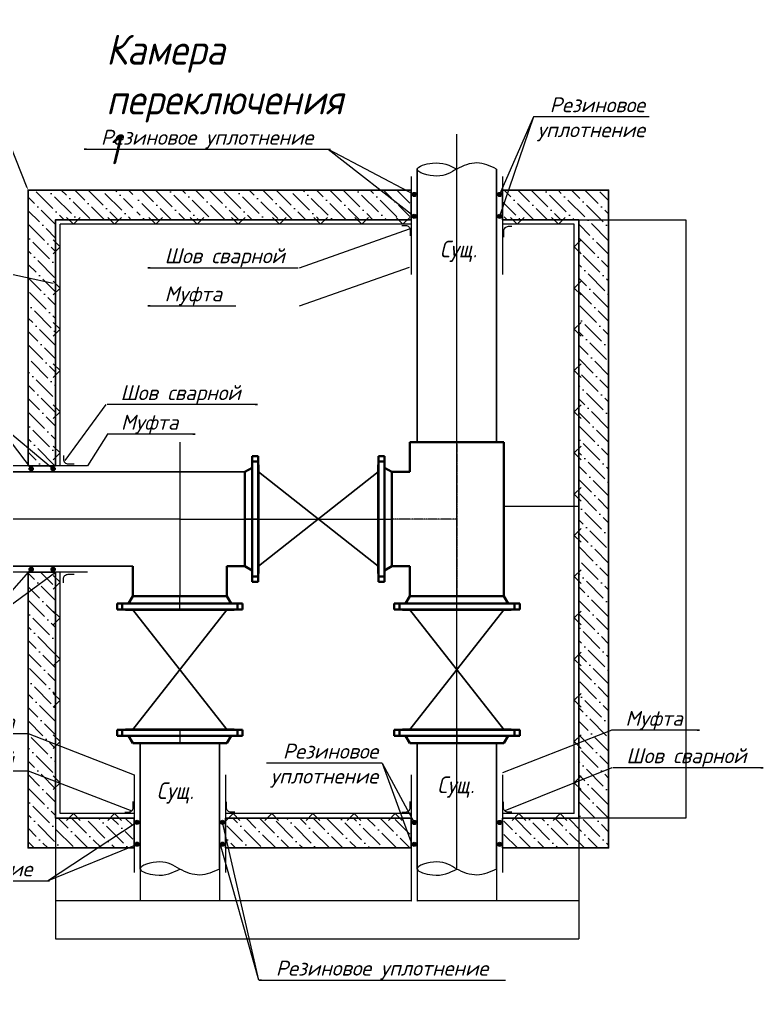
# Model space of a CAD drawing. Header units: millimetres. Extents: x 5929542 to 6152618, y 10240044 to 10382466.
# Drawn here: x 5955504 to 5967943, y 10293755 to 10310230 of the extents above; entities that cross this region are included whole.
import ezdxf
from ezdxf import colors
from ezdxf.entities.mleader import LeaderData, LeaderLine
from ezdxf.math import Vec2, Vec3

# ---------------------------------------------------------------- set-up
doc = ezdxf.new("R2010")
doc.units = ezdxf.units.MM
doc.header["$PDMODE"] = 35
doc.linetypes.add('осевая', pattern=[50.8, 31.75, -6.35, 6.35, -6.35])
doc.layers.get('Defpoints').update_dxf_attribs({"color": 253})
doc.layers.add('Тонкая линия', color=7, linetype='Continuous')
doc.layers.add('Трубы ТХ', color=7, linetype='Continuous', lineweight=40)
doc.styles.add('2.5-Размеры', font='isocpeui.ttf', dxfattribs={"height": 2.5})
doc.styles.add('2.8-Основные', font='isocpeui.ttf', dxfattribs={"width": 0.9, "height": 2.8})
doc.dimstyles.new('3 - М 1-40', dxfattribs={"dimtxt": 2.5, "dimasz": 2.5, "dimexe": 1.25, "dimexo": 0.625, "dimtad": 1, "dimtoh": 1, "dimlfac": 40, "dimtxsty": '2.5-Размеры', "dimblk": 'OBLIQUE', "dimcen": 2.5, "dimadec": 0, "dimazin": 0, "dimtfac": 1, "dimtmove": 0, "dimatfit": 3, "dimfxl": 1, "dimarcsym": 0})

# ---------------------------------------------------------------- blocks, each defined once
blk = doc.blocks.new('*U2255')
at = {"layer": 'Трубы ТХ'}
for p, q in [((-2, 420), (-43, 420)), ((-43, 420), (-43, -420)), ((-2, -420), (-2, 420)), ((-92, 315), (-43, 343.2902)), ((-45, 385), (0, 385)), ((0, 363.5), (-2, 365.5)), ((0, 363.5), (0, -363.5)), ((-92, -315), (-92, 315)), ((-92, -315), (-43, -343.2902)), ((-45, -385), (0, -385)), ((0, -363.5), (-2, -365.5)), ((-2, -420), (-43, -420))]:
    blk.add_line(p, q, dxfattribs=at)
at = {"layer": 'Трубы ТХ', "lineweight": 25}
blk.add_line((0, 0), (-92, 0), dxfattribs=at)
blk = doc.blocks.new('*U2256')
at = {"layer": 'Трубы ТХ'}
for p, q in [((-315, 315), (-315, 435)), ((-315, 435), (315, 435)), ((315, 435), (315, 315)), ((-515, 315), (-315, 315)), ((-515, -315), (-515, 315)), ((315, 315), (515, 315)), ((515, 315), (515, -315)), ((515, -315), (-515, -315))]:
    blk.add_line(p, q, dxfattribs=at)
at = {"layer": 'Трубы ТХ', "linetype": 'осевая', "lineweight": 18, "ltscale": 0.02}
for p, q in [((0, 0), (0, 435)), ((-515, 0), (515, 0))]:
    blk.add_line(p, q, dxfattribs=at)
blk = doc.blocks.new('_Oblique')
at = {"color": 0, "linetype": 'ByBlock', "lineweight": -2}
blk.add_line((-0.5, -0.5), (0.5, 0.5), dxfattribs=at)
blk = doc.blocks.new('*D2270')
at = {"layer": 'Defpoints', "color": 0, "transparency": 16777216}
for p in [(5964217, 10306886), (5964217, 10296886), (5966647, 10296886)]:
    blk.add_point(p, dxfattribs=at)
at = {"layer": 'Тонкая линия', "color": 0, "lineweight": -2, "transparency": 16777216}
for p, q in [((5964218, 10306886), (5966648, 10306886)), ((5966647, 10306886), (5966647, 10296886)), ((5964218, 10296886), (5966648, 10296886))]:
    blk.add_line(p, q, dxfattribs=at)
at = {"layer": 'Тонкая линия', "color": 0, "lineweight": -2, "transparency": 16777216, "xscale": 2.5, "yscale": 2.5, "zscale": 2.5}
for p, rotation in [((5966647, 10306886), 90), ((5966647, 10296886), 270)]:
    blk.add_blockref('_Oblique', p, dxfattribs=dict(at, rotation=rotation))
at = {"layer": 'Тонкая линия', "color": 0, "transparency": 16777216, "insert": (5966645, 10301886), "char_height": 2.5, "attachment_point": 5, "rotation": 90, "style": '2.5-Размеры'}
blk.add_mtext('400000', dxfattribs=at)
blk = doc.blocks.new('*D2271')
at = {"layer": 'Defpoints', "color": 0, "transparency": 16777216}
for p in [(5964855, 10302097), (5963605, 10301470), (5964855, 10301470)]:
    blk.add_point(p, dxfattribs=at)
at = {"layer": 'Тонкая линия', "color": 0, "lineweight": -2, "transparency": 16777216}
for p, q in [((5963605, 10301471), (5963605, 10302098)), ((5963605, 10302097), (5964855, 10302097)), ((5964855, 10301471), (5964855, 10302098))]:
    blk.add_line(p, q, dxfattribs=at)
at = {"layer": 'Тонкая линия', "color": 0, "lineweight": -2, "transparency": 16777216, "xscale": 2.5, "yscale": 2.5, "zscale": 2.5, "rotation": 180}
blk.add_blockref('_Oblique', (5963605, 10302097), dxfattribs=at)
at = {"layer": 'Тонкая линия', "color": 0, "lineweight": -2, "transparency": 16777216, "xscale": 2.5, "yscale": 2.5, "zscale": 2.5}
blk.add_blockref('_Oblique', (5964855, 10302097), dxfattribs=at)
at = {"layer": 'Тонкая линия', "color": 0, "transparency": 16777216, "insert": (5964230, 10302099), "char_height": 2.5, "attachment_point": 5, "style": '2.5-Размеры'}
blk.add_mtext('50000', dxfattribs=at)
blk = doc.blocks.new('*D2272')
at = {"layer": 'Defpoints', "color": 0, "transparency": 16777216}
for p in [(5964855, 10298010), (5963480, 10297765), (5963480, 10295499)]:
    blk.add_point(p, dxfattribs=at)
at = {"layer": 'Тонкая линия', "color": 0, "lineweight": -2, "transparency": 16777216}
for p, q in [((5964855, 10298009), (5964855, 10295498)), ((5963480, 10297764), (5963480, 10295498)), ((5964855, 10295499), (5963480, 10295499))]:
    blk.add_line(p, q, dxfattribs=at)
at = {"layer": 'Тонкая линия', "color": 0, "lineweight": -2, "transparency": 16777216, "xscale": 2.5, "yscale": 2.5, "zscale": 2.5, "rotation": 180}
blk.add_blockref('_Oblique', (5963480, 10295499), dxfattribs=at)
at = {"layer": 'Тонкая линия', "color": 0, "lineweight": -2, "transparency": 16777216, "xscale": 2.5, "yscale": 2.5, "zscale": 2.5}
blk.add_blockref('_Oblique', (5964855, 10295499), dxfattribs=at)
at = {"layer": 'Тонкая линия', "color": 0, "transparency": 16777216, "insert": (5964167, 10295501), "char_height": 2.5, "attachment_point": 5, "style": '2.5-Размеры'}
blk.add_mtext('55000', dxfattribs=at)
blk = doc.blocks.new('*D2273')
at = {"layer": 'Defpoints', "color": 0, "transparency": 16777216}
for p in [(5962155, 10296515), (5963480, 10295662), (5962155, 10295499)]:
    blk.add_point(p, dxfattribs=at)
at = {"layer": 'Тонкая линия', "color": 0, "lineweight": -2, "transparency": 16777216}
for p, q in [((5962155, 10296514), (5962155, 10295498)), ((5963480, 10295662), (5963480, 10295498)), ((5963480, 10295499), (5962155, 10295499))]:
    blk.add_line(p, q, dxfattribs=at)
at = {"layer": 'Тонкая линия', "color": 0, "lineweight": -2, "transparency": 16777216, "xscale": 2.5, "yscale": 2.5, "zscale": 2.5, "rotation": 180}
blk.add_blockref('_Oblique', (5962155, 10295499), dxfattribs=at)
at = {"layer": 'Тонкая линия', "color": 0, "lineweight": -2, "transparency": 16777216, "xscale": 2.5, "yscale": 2.5, "zscale": 2.5}
blk.add_blockref('_Oblique', (5963480, 10295499), dxfattribs=at)
at = {"layer": 'Тонкая линия', "color": 0, "transparency": 16777216, "insert": (5962817, 10295501), "char_height": 2.5, "attachment_point": 5, "style": '2.5-Размеры'}
blk.add_mtext('53000', dxfattribs=at)
blk = doc.blocks.new('*D2274')
at = {"layer": 'Defpoints', "color": 0, "transparency": 16777216}
for p in [(5958845, 10296386), (5962055, 10296386), (5958845, 10295499)]:
    blk.add_point(p, dxfattribs=at)
at = {"layer": 'Тонкая линия', "color": 0, "lineweight": -2, "transparency": 16777216}
for p, q in [((5958845, 10296385), (5958845, 10295498)), ((5962055, 10296385), (5962055, 10295498)), ((5962055, 10295499), (5958845, 10295499))]:
    blk.add_line(p, q, dxfattribs=at)
at = {"layer": 'Тонкая линия', "color": 0, "lineweight": -2, "transparency": 16777216, "xscale": 2.5, "yscale": 2.5, "zscale": 2.5, "rotation": 180}
blk.add_blockref('_Oblique', (5958845, 10295499), dxfattribs=at)
at = {"layer": 'Тонкая линия', "color": 0, "lineweight": -2, "transparency": 16777216, "xscale": 2.5, "yscale": 2.5, "zscale": 2.5}
blk.add_blockref('_Oblique', (5962055, 10295499), dxfattribs=at)
at = {"layer": 'Тонкая линия', "color": 0, "transparency": 16777216, "insert": (5960450, 10295501), "char_height": 2.5, "attachment_point": 5, "style": '2.5-Размеры'}
blk.add_mtext('128400', dxfattribs=at)
blk = doc.blocks.new('*D2275')
at = {"layer": 'Defpoints', "color": 0, "transparency": 16777216}
for p in [(5957520, 10296606), (5958845, 10296606), (5957520, 10295499)]:
    blk.add_point(p, dxfattribs=at)
at = {"layer": 'Тонкая линия', "color": 0, "lineweight": -2, "transparency": 16777216}
for p, q in [((5957520, 10296606), (5957520, 10295498)), ((5958845, 10296606), (5958845, 10295498)), ((5958845, 10295499), (5957520, 10295499))]:
    blk.add_line(p, q, dxfattribs=at)
at = {"layer": 'Тонкая линия', "color": 0, "lineweight": -2, "transparency": 16777216, "xscale": 2.5, "yscale": 2.5, "zscale": 2.5, "rotation": 180}
blk.add_blockref('_Oblique', (5957520, 10295499), dxfattribs=at)
at = {"layer": 'Тонкая линия', "color": 0, "lineweight": -2, "transparency": 16777216, "xscale": 2.5, "yscale": 2.5, "zscale": 2.5}
blk.add_blockref('_Oblique', (5958845, 10295499), dxfattribs=at)
at = {"layer": 'Тонкая линия', "color": 0, "transparency": 16777216, "insert": (5958182, 10295501), "char_height": 2.5, "attachment_point": 5, "style": '2.5-Размеры'}
blk.add_mtext('53000', dxfattribs=at)
blk = doc.blocks.new('*D2276')
at = {"layer": 'Defpoints', "color": 0, "transparency": 16777216}
for p in [(5956105, 10297240), (5957520, 10296762), (5956105, 10295499)]:
    blk.add_point(p, dxfattribs=at)
at = {"layer": 'Тонкая линия', "color": 0, "lineweight": -2, "transparency": 16777216}
for p, q in [((5956105, 10297240), (5956105, 10295498)), ((5957520, 10296761), (5957520, 10295498)), ((5957520, 10295499), (5956105, 10295499))]:
    blk.add_line(p, q, dxfattribs=at)
at = {"layer": 'Тонкая линия', "color": 0, "lineweight": -2, "transparency": 16777216, "xscale": 2.5, "yscale": 2.5, "zscale": 2.5, "rotation": 180}
blk.add_blockref('_Oblique', (5956105, 10295499), dxfattribs=at)
at = {"layer": 'Тонкая линия', "color": 0, "lineweight": -2, "transparency": 16777216, "xscale": 2.5, "yscale": 2.5, "zscale": 2.5}
blk.add_blockref('_Oblique', (5957520, 10295499), dxfattribs=at)
at = {"layer": 'Тонкая линия', "color": 0, "transparency": 16777216, "insert": (5956812, 10295501), "char_height": 2.5, "attachment_point": 5, "style": '2.5-Размеры'}
blk.add_mtext('56600', dxfattribs=at)
blk = doc.blocks.new('*D2280')
at = {"layer": 'Defpoints', "color": 0, "transparency": 16777216}
for p in [(5956105, 10298231), (5964855, 10298231), (5964855, 10294866)]:
    blk.add_point(p, dxfattribs=at)
at = {"layer": 'Тонкая линия', "color": 0, "lineweight": -2, "transparency": 16777216}
for p, q in [((5956105, 10298230), (5956105, 10294865)), ((5964855, 10298230), (5964855, 10294865)), ((5956105, 10294866), (5964855, 10294866))]:
    blk.add_line(p, q, dxfattribs=at)
at = {"layer": 'Тонкая линия', "color": 0, "lineweight": -2, "transparency": 16777216, "xscale": 2.5, "yscale": 2.5, "zscale": 2.5, "rotation": 180}
blk.add_blockref('_Oblique', (5956105, 10294866), dxfattribs=at)
at = {"layer": 'Тонкая линия', "color": 0, "lineweight": -2, "transparency": 16777216, "xscale": 2.5, "yscale": 2.5, "zscale": 2.5}
blk.add_blockref('_Oblique', (5964855, 10294866), dxfattribs=at)
at = {"layer": 'Тонкая линия', "color": 0, "transparency": 16777216, "insert": (5960480, 10294868), "char_height": 2.5, "attachment_point": 5, "style": '2.5-Размеры'}
blk.add_mtext('350000', dxfattribs=at)

msp = doc.modelspace()

# ---------------------------------------------------------------- hatches: boundary and pattern name
at = {"layer": 'Тонкая линия'}
h = msp.add_hatch(dxfattribs=at)
h.set_pattern_fill('ANSI36', color=256, scale=50, angle=90)
h.set_pattern_definition([(135, (-413513864.37, -39881641.41), (-308.69630416, 84.189901135), [396.875, -79.375, 0, -79.375])])
h.paths.add_polyline_path([(5955644.89073, 10302770.64788), (5956104.89073, 10302770.64788), (5956104.89073, 10306885.64788), (5957394.89073, 10306885.64788), (5957394.89073, 10307380.64788), (5955644.89073, 10307380.64788)])
h.paths.add_polyline_path([(5956104.90118, 10300995.64788), (5955644.90118, 10300995.64788), (5955644.89073, 10296385.64788), (5957394.89073, 10296385.64788), (5957394.89073, 10296885.64788), (5956104.89073, 10296885.64788)])
h.paths.add_polyline_path([(5958969.89073, 10296885.64788), (5958969.89073, 10296385.64788), (5962029.89073, 10296385.64788), (5962029.89073, 10296885.64788)])
h.paths.add_polyline_path([(5965354.89073, 10296385.64788), (5965354.89073, 10307380.64788), (5963579.89073, 10307380.64788), (5963579.89073, 10306885.64788), (5964854.89073, 10306885.64788), (5964854.89073, 10296885.64788), (5963604.89073, 10296885.64788), (5963604.89073, 10296385.64788)])
h.paths.add_polyline_path([(5957464.97736, 10307380.64788), (5957464.97736, 10306885.64788), (5962029.89073, 10306885.64788), (5962029.89073, 10307380.64788)])
h = msp.add_hatch(color=256, dxfattribs=at)
h.dxf.hatch_style = 1
edge = h.paths.add_edge_path()
edge.add_arc((5962103.27011, 10307308.63034), 35, 0, 360)
h = msp.add_hatch(color=256, dxfattribs=at)
h.dxf.hatch_style = 1
edge = h.paths.add_edge_path()
edge.add_arc((5963531.51135, 10307308.63034), 35, 0, 360)
h = msp.add_hatch(color=256, dxfattribs=at)
h.dxf.hatch_style = 1
edge = h.paths.add_edge_path()
edge.add_arc((5962103.27011, 10306942.74946), 35, 0, 360)
h = msp.add_hatch(color=256, dxfattribs=at)
h.dxf.hatch_style = 1
edge = h.paths.add_edge_path()
edge.add_arc((5963531.51135, 10306942.74946), 35, 0, 360)
h = msp.add_hatch(color=256, dxfattribs=at)
h.dxf.hatch_style = 1
edge = h.paths.add_edge_path()
edge.add_arc((5955696.90828, 10302722.26851), 35, 0, 360)
h = msp.add_hatch(color=256, dxfattribs=at)
h.dxf.hatch_style = 1
edge = h.paths.add_edge_path()
edge.add_arc((5956062.78916, 10302722.26851), 35, 0, 360)
h = msp.add_hatch(color=256, dxfattribs=at)
h.dxf.hatch_style = 1
edge = h.paths.add_edge_path()
edge.add_arc((5955696.90828, 10301044.02726), 35, 0, 360)
h = msp.add_hatch(color=256, dxfattribs=at)
h.dxf.hatch_style = 1
edge = h.paths.add_edge_path()
edge.add_arc((5956062.78916, 10301044.02726), 35, 0, 360)
h = msp.add_hatch(color=256, dxfattribs=at)
h.dxf.hatch_style = 1
edge = h.paths.add_edge_path()
edge.add_arc((5957468.27011, 10296813.63034), 35, 0, 360)
h = msp.add_hatch(color=256, dxfattribs=at)
h.dxf.hatch_style = 1
edge = h.paths.add_edge_path()
edge.add_arc((5958896.51135, 10296813.63034), 35, 0, 360)
h = msp.add_hatch(color=256, dxfattribs=at)
h.dxf.hatch_style = 1
edge = h.paths.add_edge_path()
edge.add_arc((5962103.27011, 10296811.13034), 35, 0, 360)
h = msp.add_hatch(color=256, dxfattribs=at)
h.dxf.hatch_style = 1
edge = h.paths.add_edge_path()
edge.add_arc((5963531.51135, 10296811.13034), 35, 0, 360)
h = msp.add_hatch(color=256, dxfattribs=at)
h.dxf.hatch_style = 1
edge = h.paths.add_edge_path()
edge.add_arc((5957468.27011, 10296447.74946), 35, 0, 360)
h = msp.add_hatch(color=256, dxfattribs=at)
h.dxf.hatch_style = 1
edge = h.paths.add_edge_path()
edge.add_arc((5958896.51135, 10296447.74946), 35, 0, 360)
h = msp.add_hatch(color=256, dxfattribs=at)
h.dxf.hatch_style = 1
edge = h.paths.add_edge_path()
edge.add_arc((5962103.27011, 10296445.24946), 35, 0, 360)
h = msp.add_hatch(color=256, dxfattribs=at)
h.dxf.hatch_style = 1
edge = h.paths.add_edge_path()
edge.add_arc((5963531.51135, 10296445.24946), 35, 0, 360)

# ---------------------------------------------------------------- linework, layer by layer
for p, q in [((5966033.13477, 10308607.79248), (5964096.54216, 10308607.79248)), ((5962054.89073, 10307609.68401), (5962054.89073, 10305972.36942)), ((5963579.89073, 10307609.68401), (5963579.89073, 10305972.36942)), ((5962154.89073, 10306885.64788), (5962154.89073, 10307380.64788)), ((5963479.89073, 10306885.64788), (5963479.89073, 10307380.64788)), ((5956639.56943, 10302770.64788), (5954947.32773, 10302770.64788)), ((5956104.89073, 10302670.64788), (5955644.89073, 10302670.64788)), ((5956639.56943, 10300995.64788), (5954947.32773, 10300995.64788)), ((5956104.89073, 10301095.64788), (5955644.89073, 10301095.64788)), ((5955644.89073, 10300995.64788), (5956104.89073, 10300995.627)), ((5961569.09998, 10297803.45188), (5959632.50737, 10297803.45188)), ((5957419.89073, 10297609.68401), (5957419.89073, 10295972.36942)), ((5958944.89073, 10297609.68401), (5958944.89073, 10295972.36942)), ((5962054.89073, 10297609.68401), (5962054.89073, 10295972.36942)), ((5963579.89073, 10297609.68401), (5963579.89073, 10295972.36942)), ((5962154.89073, 10296385.64788), (5962154.89073, 10296885.64788)), ((5963479.89073, 10296385.64788), (5963479.89073, 10296885.64788))]:
    msp.add_line(p, q)
for points in [[(5961896.10528, 10306789.49307), (5961960.72903, 10306789.49307, -0.4142135624), (5962036.99043, 10306713.23167), (5962036.99043, 10306614.33928)], [(5963738.67618, 10306770.43299), (5963674.05244, 10306770.43299, 0.4142135624), (5963597.79104, 10306694.17159), (5963597.79104, 10306595.2792)], [(5956237.47291, 10302947.12211), (5956237.47291, 10302882.49836, 0.4142135624), (5956313.73431, 10302806.23696), (5956412.6267, 10302806.23696)], [(5956237.47291, 10300819.17366), (5956237.47291, 10300883.79741, -0.4142135624), (5956313.73431, 10300960.05881), (5956412.6267, 10300960.05881)], [(5957261.10528, 10296985.23554), (5957325.72903, 10296985.23554, 0.4142135624), (5957401.99043, 10297061.49694), (5957401.99043, 10297160.38933)], [(5959103.67618, 10296981.8027), (5959039.05244, 10296981.8027, -0.4142135624), (5958962.79104, 10297058.0641), (5958962.79104, 10297156.95649)], [(5961896.10528, 10296985.23554), (5961960.72903, 10296985.23554, 0.4142135624), (5962036.99043, 10297061.49694), (5962036.99043, 10297160.38933)], [(5963738.67618, 10296981.8027), (5963674.05244, 10296981.8027, -0.4142135624), (5963597.79104, 10297058.0641), (5963597.79104, 10297156.95649)]]:
    msp.add_lwpolyline(points, format="xyb")
for p, q in [((5964096.54216, 10308607.79248), (5963531.51135, 10307308.63034)), ((5964096.54216, 10308607.79248), (5963531.51135, 10306942.74946)), ((5960181.7595, 10306083.70014), (5962027.03473, 10306732.15518)), ((5952753.00601, 10306535.76741), (5956065.95079, 10305824.92417)), ((5960181.7595, 10305447.15866), (5962027.03473, 10306095.6137)), ((5956945.71948, 10303795.49986), (5956256.33356, 10302860.29006)), ((5955050.65572, 10303568.59884), (5956062.78916, 10302722.26851)), ((5955050.65572, 10303568.59884), (5955696.90828, 10302722.26851)), ((5956970.06032, 10303301.65211), (5956639.56943, 10302770.64788)), ((5954829.06016, 10300061.82787), (5955696.90828, 10301044.02726)), ((5954829.06016, 10300061.82787), (5956104.88029, 10300995.627)), ((5965407.43198, 10298351.71206), (5963579.89073, 10297642.68791)), ((5955646.27444, 10298297.78711), (5957419.89073, 10297609.68401)), ((5961569.09998, 10297803.45188), (5962103.27011, 10296811.13034)), ((5961569.09998, 10297803.45188), (5962070.4008, 10296433.22415)), ((5965407.43198, 10297726.9466), (5963620.12748, 10297004.13914)), ((5955646.27444, 10297673.02165), (5957379.65398, 10297004.13914)), ((5955966.86848, 10295836.54609), (5957436.34739, 10296799.27973)), ((5959506.79534, 10294175.78379), (5958896.51135, 10296813.63034)), ((5955966.86848, 10295836.54609), (5957500.67812, 10296460.96767)), ((5959506.79534, 10294175.78379), (5958862.84841, 10296438.16791))]:
    msp.add_line(p, q, dxfattribs=at)
for points in [[(5962817.39073, 10296045.91701), (5962817.39073, 10308317.28987)], [(5958182.39073, 10301883.14788), (5954893.08315, 10301883.14788)], [(5957519.89073, 10296606.15455), (5957519.89073, 10297683.72386)], [(5958844.89073, 10296606.15455), (5958844.89073, 10297739.64312)]]:
    msp.add_lwpolyline(points, dxfattribs=at)
at = {"layer": 'Тонкая линия', "lineweight": 30}
for points in [[(5962154.89073, 10307733.88155), (5962154.89073, 10303170.64788), (5963479.89073, 10303170.64788), (5963479.89073, 10307733.88156)], [(5957519.89073, 10307380.64788), (5955644.89073, 10307380.64788), (5955644.89073, 10302770.64788)], [(5962054.89073, 10307380.64788), (5957519.89073, 10307380.64788)], [(5962054.89073, 10307380.64788), (5962054.89073, 10306885.64788)], [(5963579.89073, 10296385.64788), (5965354.89073, 10296385.64788), (5965354.89073, 10307380.64788), (5963579.89073, 10307380.64788)], [(5963579.89073, 10307380.64788), (5963579.89073, 10306885.64788)], [(5957519.89073, 10306885.64788), (5956104.89073, 10306885.64788), (5956104.89073, 10302770.64788)], [(5962054.89073, 10306885.64788), (5957519.89073, 10306885.64788)], [(5963579.89073, 10296885.64788), (5964854.89073, 10296885.64788), (5964854.89073, 10306885.64788), (5963579.89073, 10306885.64788)], [(5959269.89073, 10302670.64788), (5954893.08315, 10302670.64788)], [(5955644.89073, 10302770.64788), (5956104.89073, 10302770.64788)], [(5961499.89073, 10302670.64788), (5961499.89073, 10301095.64788), (5959499.89073, 10302670.64788), (5959499.89073, 10301095.64788), (5961499.89073, 10302670.64788)], [(5957394.89073, 10301095.64788), (5954893.08315, 10301095.64788)], [(5955644.89073, 10300995.64788), (5955644.89073, 10296385.64788), (5957419.89073, 10296385.64788)], [(5955644.89073, 10300995.64788), (5956104.88029, 10300995.627)], [(5956104.89073, 10300995.64788), (5956104.89073, 10296885.64788), (5957419.89073, 10296885.64788)], [(5957394.89073, 10298365.64788), (5958969.89073, 10298365.64788), (5957394.89073, 10300365.64788), (5958969.89073, 10300365.64788), (5957394.89073, 10298365.64788)], [(5963604.89073, 10298365.64788), (5962029.89073, 10298365.64788), (5963604.89073, 10300365.64788), (5962029.89073, 10300365.64788), (5963604.89073, 10298365.64788)], [(5957519.89073, 10296032.41421), (5957519.89073, 10298135.64788), (5958844.89073, 10298135.64788), (5958844.89073, 10296032.41421)], [(5962154.89073, 10296032.41421), (5962154.89073, 10298135.64788), (5963479.89073, 10298135.64788), (5963479.89073, 10296032.41421)], [(5957419.89073, 10296885.64788), (5957419.89073, 10296385.64788)], [(5958944.89073, 10296885.64788), (5962054.89073, 10296885.64788)], [(5958944.89073, 10296885.64788), (5958944.89073, 10296385.64788)], [(5962054.89073, 10296885.64788), (5962054.89073, 10296385.64788)], [(5963579.89073, 10296885.64788), (5963579.89073, 10296385.64788)], [(5958944.89073, 10296385.64788), (5962054.89073, 10296385.64788)]]:
    msp.add_lwpolyline(points, dxfattribs=at)
at = {"layer": 'Тонкая линия', "color": 4}
for points in [[(5956288.04239, 10306924.58782), (5956402.54341, 10306810.0868), (5956517.04444, 10306924.58782)], [(5956977.15972, 10306924.58782), (5957091.66074, 10306810.0868), (5957206.16176, 10306924.58782)], [(5957666.27704, 10306924.58782), (5957780.77807, 10306810.0868), (5957895.27909, 10306924.58782)], [(5958355.39437, 10306924.58782), (5958469.89539, 10306810.0868), (5958584.39642, 10306924.58782)], [(5959044.5117, 10306924.58782), (5959159.01272, 10306810.0868), (5959273.51374, 10306924.58782)], [(5959733.62902, 10306924.58782), (5959848.13005, 10306810.0868), (5959962.63107, 10306924.58782)], [(5960422.74635, 10306924.58782), (5960537.24737, 10306810.0868), (5960651.7484, 10306924.58782)], [(5961111.86368, 10306924.58782), (5961226.3647, 10306810.0868), (5961340.86572, 10306924.58782)], [(5961800.981, 10306924.58782), (5961915.48203, 10306810.0868), (5962029.98305, 10306924.58782)], [(5963711.81167, 10306924.58782), (5963826.3127, 10306810.0868), (5963940.81372, 10306924.58782)], [(5964400.929, 10306924.58782), (5964515.43002, 10306810.0868), (5964629.93105, 10306924.58782)], [(5962054.89073, 10306810.0868), (5956180.45182, 10306810.0868)], [(5956180.45182, 10302770.64788), (5956180.45182, 10306810.0868)], [(5964779.32965, 10306810.0868), (5963579.89073, 10306810.0868)], [(5964779.32965, 10296961.20897), (5964779.32965, 10306810.0868)], [(5956065.95079, 10306547.50555), (5956180.45182, 10306433.00452), (5956065.95079, 10306318.5035)], [(5964893.83067, 10306547.50555), (5964779.32965, 10306433.00452), (5964893.83067, 10306318.5035)], [(5956065.95079, 10305858.38822), (5956180.45182, 10305743.8872), (5956065.95079, 10305629.38617)], [(5964893.83067, 10305858.38822), (5964779.32965, 10305743.8872), (5964893.83067, 10305629.38617)], [(5956065.95079, 10305169.2709), (5956180.45182, 10305054.76987), (5956065.95079, 10304940.26885)], [(5964893.83067, 10305169.2709), (5964779.32965, 10305054.76987), (5964893.83067, 10304940.26885)], [(5956065.95079, 10304480.15357), (5956180.45182, 10304365.65254), (5956065.95079, 10304251.15152)], [(5964893.83067, 10304480.15357), (5964779.32965, 10304365.65254), (5964893.83067, 10304251.15152)], [(5956065.95079, 10303791.03624), (5956180.45182, 10303676.53522), (5956065.95079, 10303562.03419)], [(5964893.83067, 10303791.03624), (5964779.32965, 10303676.53522), (5964893.83067, 10303562.03419)], [(5956065.95079, 10303101.91892), (5956180.45182, 10302987.41789), (5956065.95079, 10302872.91687)], [(5964893.83067, 10303101.91892), (5964779.32965, 10302987.41789), (5964893.83067, 10302872.91687)], [(5964893.83067, 10302412.80159), (5964779.32965, 10302298.30056), (5964893.83067, 10302183.79954)], [(5964893.83067, 10301723.68426), (5964779.32965, 10301609.18324), (5964893.83067, 10301494.68221)], [(5956180.45182, 10296961.20897), (5956180.45182, 10300995.64788)], [(5964893.83067, 10301034.56694), (5964779.32965, 10300920.06591), (5964893.83067, 10300805.56489)], [(5956065.95079, 10300940.47907), (5956180.45182, 10300825.97804), (5956065.95079, 10300711.47702)], [(5956065.95079, 10300345.44961), (5956180.45182, 10300230.94858), (5956065.95079, 10300116.44756)], [(5964893.83067, 10300345.44961), (5964779.32965, 10300230.94858), (5964893.83067, 10300116.44756)], [(5956065.95079, 10299656.33228), (5956180.45182, 10299541.83126), (5956065.95079, 10299427.33023)], [(5964893.83067, 10299656.33228), (5964779.32965, 10299541.83126), (5964893.83067, 10299427.33023)], [(5956065.95079, 10298967.21496), (5956180.45182, 10298852.71393), (5956065.95079, 10298738.21291)], [(5964893.83067, 10298967.21496), (5964779.32965, 10298852.71393), (5964893.83067, 10298738.21291)], [(5956065.95079, 10298278.09763), (5956180.45182, 10298163.5966), (5956065.95079, 10298049.09558)], [(5964893.83067, 10298278.09763), (5964779.32965, 10298163.5966), (5964893.83067, 10298049.09558)], [(5956065.95079, 10297588.9803), (5956180.45182, 10297474.47928), (5956065.95079, 10297359.97825)], [(5964893.83067, 10297588.9803), (5964779.32965, 10297474.47928), (5964893.83067, 10297359.97825)], [(5957419.89073, 10296961.20897), (5956180.45182, 10296961.20897)], [(5956288.04239, 10296846.70795), (5956402.54341, 10296961.20897), (5956517.04444, 10296846.70795)], [(5956288.04239, 10296846.70795), (5956402.54341, 10296961.20897), (5956517.04444, 10296846.70795)], [(5956977.15972, 10296846.70795), (5957091.66074, 10296961.20897), (5957206.16176, 10296846.70795)], [(5962054.89073, 10296961.20897), (5958944.89073, 10296961.20897)], [(5958957.94013, 10296846.70795), (5959072.44116, 10296961.20897), (5959186.94218, 10296846.70795)], [(5959605.39437, 10296846.70795), (5959719.89539, 10296961.20897), (5959834.39642, 10296846.70795)], [(5960294.5117, 10296846.70795), (5960409.01272, 10296961.20897), (5960523.51374, 10296846.70795)], [(5960983.62902, 10296846.70795), (5961098.13005, 10296961.20897), (5961212.63107, 10296846.70795)], [(5961672.74635, 10296846.70795), (5961787.24737, 10296961.20897), (5961901.7484, 10296846.70795)], [(5964779.32965, 10296961.20897), (5963579.89073, 10296961.20897)], [(5963740.09833, 10296846.70795), (5963854.59935, 10296961.20897), (5963969.10038, 10296846.70795)], [(5964429.21566, 10296846.70795), (5964543.71668, 10296961.20897), (5964658.2177, 10296846.70795)]]:
    msp.add_lwpolyline(points, dxfattribs=at)
at = {"layer": 'Тонкая линия'}
for centre in [(5962103.27011, 10307308.63034), (5963531.51135, 10307308.63034), (5962103.27011, 10306942.74946), (5963531.51135, 10306942.74946), (5955696.90828, 10302722.26851), (5956062.78916, 10302722.26851), (5955696.90828, 10301044.02726), (5956062.78916, 10301044.02726), (5957468.27011, 10296813.63034), (5958896.51135, 10296813.63034), (5962103.27011, 10296811.13034), (5963531.51135, 10296811.13034), (5957468.27011, 10296447.74946), (5958896.51135, 10296447.74946), (5962103.27011, 10296445.24946), (5963531.51135, 10296445.24946)]:
    msp.add_circle(centre, 35, dxfattribs=at)
for points in [[(5963479.89073, 10307733.88156), (5963152.95505, 10307834.7674), (5962817.39073, 10307733.88156), (5962480.75967, 10307615.15749), (5962154.89073, 10307733.88156), (5962406.88001, 10307833.25519), (5962817.39073, 10307733.88156)], [(5958844.89073, 10296032.41421), (5958517.95505, 10295931.52837), (5958182.39073, 10296032.41421), (5957845.75967, 10296151.13828), (5957519.89073, 10296032.41421), (5957771.88001, 10295933.04057), (5958182.39073, 10296032.41421)], [(5963479.89073, 10296032.41421), (5963152.95505, 10295931.52837), (5962817.39073, 10296032.41421), (5962480.75967, 10296151.13828), (5962154.89073, 10296032.41421), (5962406.88001, 10295933.04057), (5962817.39073, 10296032.41421)]]:
    msp.add_spline(points, degree=3, dxfattribs=at)
at = {"layer": 'Трубы ТХ', "linetype": 'осевая', "lineweight": 18, "ltscale": 0.02}
for p, q in [((5958182.39073, 10303170.64788), (5958182.39073, 10300595.64788)), ((5958182.39073, 10301883.14788), (5961499.89073, 10301883.14788))]:
    msp.add_line(p, q, dxfattribs=at)
at = {"layer": 'Трубы ТХ'}
for p, q in [((5959269.89073, 10302670.64788), (5959269.89073, 10301095.64788)), ((5957394.89073, 10300595.64788), (5957394.89073, 10301095.64788)), ((5958969.89073, 10301095.64788), (5958969.89073, 10300595.64788)), ((5959269.89073, 10301095.64788), (5958969.89073, 10301095.64788)), ((5958969.89073, 10300595.64788), (5957394.89073, 10300595.64788))]:
    msp.add_line(p, q, dxfattribs=at)

# ---------------------------------------------------------------- block references
at = {"layer": 'Трубы ТХ', "yscale": 2.5, "zscale": 2.5}
for name, p, xscale, rotation in [('*U2256', (5962817.39073, 10301883.14788), -2.5, 90), ('*U2255', (5959499.89073, 10301883.14788), -2.5, 180), ('*U2255', (5961499.89073, 10301883.14788), 2.5, 180), ('*U2255', (5961499.89073, 10301883.14788), 2.5, 180), ('*U2255', (5958182.39073, 10300365.64788), 2.5, 270), ('*U2255', (5962817.39073, 10300365.64788), -2.5, 90), ('*U2255', (5958182.39073, 10298365.64788), -2.5, 270), ('*U2255', (5962817.39073, 10298365.64788), 2.5, 90.00000000000001)]:
    msp.add_blockref(name, p, dxfattribs=dict(at, xscale=xscale, rotation=rotation))

# ---------------------------------------------------------------- texts
at = {"layer": 'Тонкая линия', "insert": (5956951.09908, 10309979.61315), "char_height": 500, "attachment_point": 1, "style": '2.8-Основные', "bg_fill": 3, "box_fill_scale": 1.5, "bg_fill_color": 256, "bg_fill_transparency": 0}
msp.add_mtext_dynamic_manual_height_columns('Камера переключения 1', width=79.4168425, gutter_width=14, heights=[0], dxfattribs=at)
at = {"layer": 'Тонкая линия', "color": 4, "char_height": 250, "width": 3803.5487102, "attachment_point": 3, "style": '2.5-Размеры'}
for insert in [(5965963.49825, 10308932.79248), (5961499.46347, 10298128.45188)]:
    msp.add_mtext('Резиновое\\Pуплотнение', dxfattribs=dict(at, insert=insert))
at = {"layer": 'Тонкая линия', "char_height": 280, "attachment_point": 1, "style": '2.8-Основные'}
for insert in [(5962532.45334, 10306535.96542), (5962489.10075, 10297581.06607), (5957795.83327, 10297482.94813)]:
    msp.add_mtext_dynamic_manual_height_columns('Сущ.', width=3.2355034, gutter_width=14, heights=[0], dxfattribs=dict(at, insert=insert))

# ---------------------------------------------------------------- dimensions: what is measured, and where the dimension line sits
at = {"layer": 'Тонкая линия'}
dim = msp.add_linear_dim(base=(5966646.54819, 10296885.64788), p1=(5964217.39073, 10306885.64788), p2=(5964217.39073, 10296885.64788), angle=90, dimstyle='3 - М 1-40', dxfattribs=at)
dim.commit()
dim.dimension.update_dxf_attribs({"geometry": '*D2270', "text_midpoint": (5966644.67319, 10301885.64788)})
for base, p1, p2, picture, middle in [((5964854.89073, 10302096.88811), (5963604.89073, 10301470.41189), (5964854.89073, 10301470.41189), '*D2271', (5964229.89073, 10302098.76311)), ((5964854.89073, 10294866.256), (5956104.89073, 10298230.98937), (5964854.89073, 10298230.98937), '*D2280', (5960479.89073, 10294868.131)), ((5963479.89073, 10295499.00477), (5964854.89073, 10298009.82745), (5963479.89073, 10297764.56366), '*D2272', (5964167.39073, 10295500.87977)), ((5956104.89073, 10295499.00476), (5957519.89073, 10296761.60862), (5956104.89073, 10297240.23036), '*D2276', (5956812.39073, 10295500.87976)), ((5957519.89073, 10295499.00477), (5958844.89073, 10296606.15455), (5957519.89073, 10296606.15455), '*D2275', (5958182.39073, 10295500.87977)), ((5958844.89073, 10295499.00476), (5962054.89073, 10296385.64788), (5958844.89073, 10296385.64788), '*D2274', (5960449.89073, 10295500.87976)), ((5962154.89073, 10295499.00477), (5963479.89073, 10295662.41573), (5962154.89073, 10296514.94501), '*D2273', (5962817.39073, 10295500.87977))]:
    dim = msp.add_linear_dim(base=base, p1=p1, p2=p2, dimstyle='3 - М 1-40', dxfattribs=at)
    dim.commit()
    dim.dimension.update_dxf_attribs({"geometry": picture, "text_midpoint": middle})

# ---------------------------------------------------------------- leaders
ml = msp.add_multileader_mtext('Standard', dxfattribs=at)
ml.set_content('ФБС или \\Pмонолитный железобетон', color=256, style='2.5-Размеры')
ml.set_leader_properties()
ml.build(insert=Vec2(0, 0))
ml.multileader.update_dxf_attribs({"text_left_attachment_type": 6, "text_right_attachment_type": 6, "dogleg_length": 0.8, "arrow_head_size": 40})
ctx = ml.context
ctx.base_point, ctx.char_height, ctx.arrow_head_size, ctx.landing_gap_size, ctx.plane_origin = Vec3(5950722.18114, 10308140.15499), 250, 40, 200, Vec3(5948629.32247, 10307068.11551)
ctx.left_attachment, ctx.right_attachment, ctx.text_align_type = 6, 6, 1
notes = []
notes.append((ctx, [(1, (1, 1, 0), (5955344.79478, 10308140.15499), (-1, 0), 80, [(0, [(5955644.89073, 10307380.64788)], 0, [])])]))
ctx.mtext.insert, ctx.mtext.alignment, ctx.mtext.flow_direction = Vec3(5952993.48796, 10308440.15499), 2, 5
ml = msp.add_multileader_mtext('Standard', dxfattribs=at)
ml.set_content('Шов сварной', color=256, style='2.5-Размеры')
ml.set_leader_properties()
ml.build(insert=Vec2(0, 0))
ml.multileader.update_dxf_attribs({"text_left_attachment_type": 6, "text_right_attachment_type": 6, "dogleg_length": 0.8, "arrow_head_size": 40})
ctx = ml.context
ctx.base_point, ctx.char_height, ctx.arrow_head_size, ctx.landing_gap_size, ctx.plane_origin = Vec3(5957727.49238, 10306083.70014), 250, 40, 200, Vec3(5961603.14892, 10306083.70014)
ctx.left_attachment, ctx.right_attachment = 6, 6
notes.append((ctx, [(1, (1, 1, 0), (5957647.49238, 10306083.70014), (1, 0), 80, [(0, [(5957646.37611, 10306083.70014)], 0, [])])]))
ctx.mtext.insert, ctx.mtext.width, ctx.mtext.flow_direction = Vec3(5957927.49238, 10306408.70014), 2254.2671156, 5
ml = msp.add_multileader_mtext('Standard', dxfattribs=at)
ml.set_content('Муфта ', color=256, style='2.5-Размеры')
ml.set_leader_properties()
ml.build(insert=Vec2(0, 0))
ml.multileader.update_dxf_attribs({"text_left_attachment_type": 6, "text_right_attachment_type": 6, "dogleg_length": 0.8, "arrow_head_size": 40})
ctx = ml.context
ctx.base_point, ctx.char_height, ctx.arrow_head_size, ctx.landing_gap_size, ctx.plane_origin = Vec3(5957727.49238, 10305447.15866), 250, 40, 200, Vec3(5961603.14892, 10305447.15866)
ctx.left_attachment, ctx.right_attachment = 6, 6
notes.append((ctx, [(1, (1, 1, 0), (5957647.49238, 10305447.15866), (1, 0), 80, [(0, [(5957646.37611, 10305447.15866)], 0, [])])]))
ctx.mtext.insert, ctx.mtext.width, ctx.mtext.flow_direction = Vec3(5957927.49238, 10305772.15866), 2254.2671156, 5
ml = msp.add_multileader_mtext('Standard', dxfattribs=at)
ml.set_content('Шов сварной', color=256, style='2.5-Размеры')
ml.set_leader_properties()
ml.build(insert=Vec2(0, 0))
ml.multileader.update_dxf_attribs({"text_left_attachment_type": 6, "text_right_attachment_type": 6, "dogleg_length": 0.8, "arrow_head_size": 40})
ctx = ml.context
ctx.base_point, ctx.char_height, ctx.arrow_head_size, ctx.landing_gap_size, ctx.plane_origin = Vec3(5956967.60023, 10303795.49986), 250, 40, 200, Vec3(5955524.33005, 10303795.49986)
ctx.left_attachment, ctx.right_attachment, ctx.text_align_type = 6, 6, 2
notes.append((ctx, [(1, (1, 1, 0), (5959479.98659, 10303795.49986), (-1, 0), 80, [(0, [(5959481.10286, 10303795.49986)], 0, [])])]))
ctx.mtext.insert, ctx.mtext.width, ctx.mtext.alignment, ctx.mtext.flow_direction = Vec3(5959199.98659, 10304120.49986), 2254.2671156, 3, 5
ml = msp.add_multileader_mtext('Standard', dxfattribs=at)
ml.set_content('Муфта ', color=256, style='2.5-Размеры')
ml.set_leader_properties()
ml.build(insert=Vec2(0, 0))
ml.multileader.update_dxf_attribs({"text_left_attachment_type": 6, "text_right_attachment_type": 6, "dogleg_length": 0.8, "arrow_head_size": 40})
ctx = ml.context
ctx.base_point, ctx.char_height, ctx.arrow_head_size, ctx.landing_gap_size, ctx.plane_origin = Vec3(5956907.13557, 10303301.65211), 250, 40, 200, Vec3(5954482.426, 10303301.65211)
ctx.left_attachment, ctx.right_attachment, ctx.text_align_type = 6, 6, 2
notes.append((ctx, [(1, (1, 1, 0), (5958438.08254, 10303301.65211), (-1, 0), 80, [(0, [(5958439.19881, 10303301.65211)], 0, [])])]))
ctx.mtext.insert, ctx.mtext.width, ctx.mtext.alignment, ctx.mtext.flow_direction = Vec3(5958158.08254, 10303626.65211), 1188.0222212, 3, 5
ml = msp.add_multileader_mtext('Standard', dxfattribs=at)
ml.set_content('Муфта ', color=256, style='2.5-Размеры')
ml.set_leader_properties()
ml.build(insert=Vec2(0, 0))
ml.multileader.update_dxf_attribs({"text_left_attachment_type": 6, "text_right_attachment_type": 6, "dogleg_length": 0.8, "arrow_head_size": 40})
ctx = ml.context
ctx.base_point, ctx.char_height, ctx.arrow_head_size, ctx.landing_gap_size, ctx.plane_origin = Vec3(5965344.50723, 10298351.71206), 250, 40, 200, Vec3(5962919.79766, 10298351.71206)
ctx.left_attachment, ctx.right_attachment, ctx.text_align_type = 6, 6, 2
notes.append((ctx, [(1, (1, 1, 0), (5966875.4542, 10298351.71206), (-1, 0), 80, [(0, [(5966876.57047, 10298351.71206)], 0, [])])]))
ctx.mtext.insert, ctx.mtext.width, ctx.mtext.alignment, ctx.mtext.flow_direction = Vec3(5966595.4542, 10298676.71206), 1188.0222212, 3, 5
ml = msp.add_multileader_mtext('Standard', dxfattribs=at)
ml.set_content('Муфта ', color=256, style='2.5-Размеры')
ml.set_leader_properties()
ml.build(insert=Vec2(0, 0))
ml.multileader.update_dxf_attribs({"text_left_attachment_type": 6, "text_right_attachment_type": 6, "dogleg_length": 0.8, "arrow_head_size": 40})
ctx = ml.context
ctx.base_point, ctx.char_height, ctx.arrow_head_size, ctx.landing_gap_size, ctx.plane_origin = Vec3(5954258.25222, 10298297.78711), 250, 40, 200, Vec3(5958133.90876, 10298297.78711)
ctx.left_attachment, ctx.right_attachment = 6, 6
notes.append((ctx, [(1, (1, 1, 0), (5954178.25222, 10298297.78711), (1, 0), 80, [(0, [(5954177.13595, 10298297.78711)], 0, [])])]))
ctx.mtext.insert, ctx.mtext.width, ctx.mtext.flow_direction = Vec3(5954458.25222, 10298622.78711), 1188.0222212, 5
ml = msp.add_multileader_mtext('Standard', dxfattribs=at)
ml.set_content('Шов сварной', color=256, style='2.5-Размеры')
ml.set_leader_properties()
ml.build(insert=Vec2(0, 0))
ml.multileader.update_dxf_attribs({"text_left_attachment_type": 6, "text_right_attachment_type": 6, "dogleg_length": 0.8, "arrow_head_size": 40})
ctx = ml.context
ctx.base_point, ctx.char_height, ctx.arrow_head_size, ctx.landing_gap_size, ctx.plane_origin = Vec3(5965429.31273, 10297726.9466), 250, 40, 200, Vec3(5963986.04255, 10297726.9466)
ctx.left_attachment, ctx.right_attachment, ctx.text_align_type = 6, 6, 2
notes.append((ctx, [(1, (1, 1, 0), (5967941.6991, 10297726.9466), (-1, 0), 80, [(0, [(5967942.81537, 10297726.9466)], 0, [])])]))
ctx.mtext.insert, ctx.mtext.width, ctx.mtext.alignment, ctx.mtext.flow_direction = Vec3(5967661.6991, 10298051.9466), 2254.2671156, 3, 5
ml = msp.add_multileader_mtext('Standard', dxfattribs=at)
ml.set_content('Шов сварной', color=256, style='2.5-Размеры')
ml.set_leader_properties()
ml.build(insert=Vec2(0, 0))
ml.multileader.update_dxf_attribs({"text_left_attachment_type": 6, "text_right_attachment_type": 6, "dogleg_length": 0.8, "arrow_head_size": 40})
ctx = ml.context
ctx.base_point, ctx.char_height, ctx.arrow_head_size, ctx.landing_gap_size, ctx.plane_origin = Vec3(5953192.00732, 10297673.02165), 250, 40, 200, Vec3(5957067.66386, 10297673.02165)
ctx.left_attachment, ctx.right_attachment = 6, 6
notes.append((ctx, [(1, (1, 1, 0), (5953112.00732, 10297673.02165), (1, 0), 80, [(0, [(5953110.89105, 10297673.02165)], 0, [])])]))
ctx.mtext.insert, ctx.mtext.width, ctx.mtext.flow_direction = Vec3(5953392.00732, 10297998.02165), 2254.2671156, 5
ml = msp.add_multileader_mtext('Standard', dxfattribs=at)
ml.set_content('Резиновое уплотнение', color=256, style='2.5-Размеры')
ml.set_leader_properties()
ml.build(insert=Vec2(0, 0))
ml.multileader.update_dxf_attribs({"text_left_attachment_type": 6, "text_right_attachment_type": 6, "dogleg_length": 0.8, "arrow_head_size": 40})
ctx = ml.context
ctx.base_point, ctx.char_height, ctx.arrow_head_size, ctx.landing_gap_size, ctx.plane_origin = Vec3(5951963.31976, 10295836.54609), 250, 40, 200, Vec3(5955838.97631, 10295836.54609)
ctx.left_attachment, ctx.right_attachment = 6, 6
notes.append((ctx, [(1, (1, 1, 0), (5951883.31976, 10295836.54609), (1, 0), 80, [(0, [(5951882.2035, 10295836.54609)], 0, [])])]))
ctx.mtext.insert, ctx.mtext.width, ctx.mtext.flow_direction = Vec3(5952163.31976, 10296161.54609), 3803.5487102, 5
ml = msp.add_multileader_mtext('Standard', dxfattribs=at)
ml.set_content('Резиновое уплотнение', color=256, style='2.5-Размеры')
ml.set_leader_properties()
ml.build(insert=Vec2(0, 0))
ml.multileader.update_dxf_attribs({"text_left_attachment_type": 6, "text_right_attachment_type": 6, "dogleg_length": 0.8, "arrow_head_size": 40})
ctx = ml.context
ctx.base_point, ctx.char_height, ctx.arrow_head_size, ctx.landing_gap_size, ctx.plane_origin = Vec3(5959587.91161, 10294175.78379), 250, 40, 200, Vec3(5963463.56815, 10294175.78379)
ctx.left_attachment, ctx.right_attachment = 6, 6
notes.append((ctx, [(1, (1, 1, 0), (5959507.91161, 10294175.78379), (1, 0), 80, [(0, [(5959506.79534, 10294175.78379)], 0, [])])]))
ctx.mtext.insert, ctx.mtext.width, ctx.mtext.flow_direction = Vec3(5959787.91161, 10294500.78379), 3803.5487102, 5
for ctx, leaders in notes:
    for number, flags, end, landing, length, lines in leaders:
        leader = LeaderData()
        leader.index, (leader.has_last_leader_line, leader.has_dogleg_vector, leader.attachment_direction) = number, flags
        leader.last_leader_point, leader.dogleg_vector, leader.dogleg_length = Vec3(end), Vec3(landing), length
        for number, points, colour, breaks in lines:
            line = LeaderLine()
            line.index, line.vertices, line.color, line.breaks = number, Vec3.list(points), colors.encode_raw_color(colour), breaks
            leader.lines.append(line)
        ctx.leaders.append(leader)

# ---------------------------------------------------------------- next in the draw order: linework, layer by layer
for q in [(5962103.27011, 10307308.63034), (5962108.05358, 10306939.01784)]:
    msp.add_line((5960665.39648, 10308064.44491), q, dxfattribs=at)

# ---------------------------------------------------------------- next in the draw order: leaders
ml = msp.add_multileader_mtext('Standard', dxfattribs=at)
ml.set_content('Резиновое уплотнение', color=256, style='2.5-Размеры')
ml.set_leader_properties()
ml.build(insert=Vec2(0, 0))
ml.multileader.update_dxf_attribs({"text_left_attachment_type": 6, "text_right_attachment_type": 6, "dogleg_length": 0.8, "arrow_head_size": 40})
ctx = ml.context
ctx.base_point, ctx.char_height, ctx.arrow_head_size, ctx.landing_gap_size, ctx.plane_origin = Vec3(5956661.84777, 10308064.44491), 250, 40, 200, Vec3(5960537.50431, 10308064.44491)
ctx.left_attachment, ctx.right_attachment = 6, 6
notes = []
notes.append((ctx, [(1, (1, 1, 0), (5956581.84777, 10308064.44491), (1, 0), 80, [(0, [(5956580.7315, 10308064.44491)], 0, [])])]))
ctx.mtext.insert, ctx.mtext.width, ctx.mtext.flow_direction = Vec3(5956861.84777, 10308389.44491), 3803.5487102, 5
for ctx, leaders in notes:
    for number, flags, end, landing, length, lines in leaders:
        leader = LeaderData()
        leader.index, (leader.has_last_leader_line, leader.has_dogleg_vector, leader.attachment_direction) = number, flags
        leader.last_leader_point, leader.dogleg_vector, leader.dogleg_length = Vec3(end), Vec3(landing), length
        for number, points, colour, breaks in lines:
            line = LeaderLine()
            line.index, line.vertices, line.color, line.breaks = number, Vec3.list(points), colors.encode_raw_color(colour), breaks
            leader.lines.append(line)
        ctx.leaders.append(leader)

doc.saveas('drawing.dxf')
